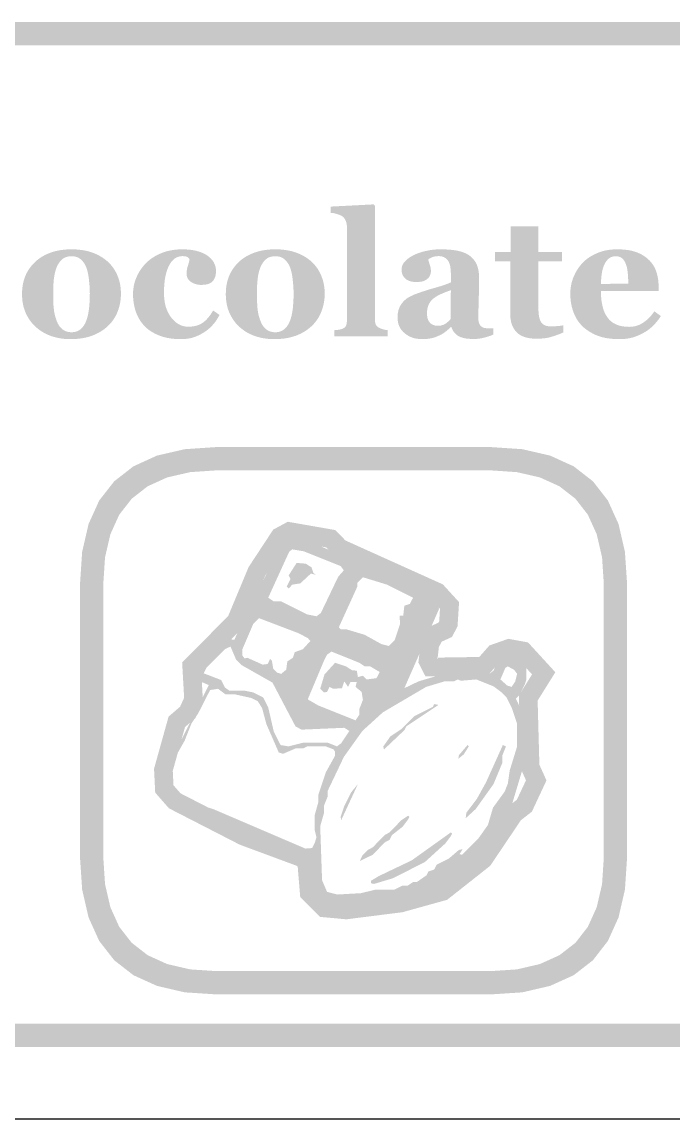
# Model space of a CAD drawing. Header units: millimetres. Extents: x 6 to 297, y 6 to 451.
# Drawn here: x 32.3 to 43.49, y 42.32 to 61.16 of the extents above; entities that cross this region are included whole.
import ezdxf

# ---------------------------------------------------------------- set-up
doc = ezdxf.new("R2010")
doc.units = ezdxf.units.MM
doc.layers.add('CUT', color=1, linetype='Continuous')
doc.layers.add('RASTER', color=7, linetype='Continuous')

msp = doc.modelspace()

# ---------------------------------------------------------------- hatches: boundary and pattern name
at = {"layer": 'RASTER'}
h = msp.add_hatch(color=7, dxfattribs=at)
h.paths.add_polyline_path([(7.2, 58.956), (7.234, 59.471), (7.337, 59.918), (7.509, 60.296), (7.75, 60.606), (8.059, 60.846), (8.438, 61.018), (8.884, 61.121), (9.4, 61.156), (66.6, 61.156), (67.116, 61.121), (67.563, 61.018), (67.941, 60.846), (68.25, 60.606), (68.491, 60.296), (68.663, 59.918), (68.766, 59.471), (68.8, 58.956), (68.8, 45.756), (68.766, 45.24), (68.663, 44.793), (68.491, 44.415), (68.25, 44.106), (67.941, 43.865), (67.563, 43.693), (67.116, 43.59), (66.6, 43.556), (9.4, 43.556), (8.884, 43.59), (8.438, 43.693), (8.059, 43.865), (7.75, 44.106), (7.509, 44.415), (7.337, 44.793), (7.234, 45.24), (7.2, 45.756)])
h.paths.add_polyline_path([(7.6, 58.956), (7.6, 45.756), (7.628, 45.334), (7.712, 44.968), (7.853, 44.659), (8.05, 44.406), (8.303, 44.209), (8.612, 44.068), (8.978, 43.984), (9.4, 43.956), (66.6, 43.956), (67.022, 43.984), (67.387, 44.068), (67.697, 44.209), (67.95, 44.406), (68.147, 44.659), (68.288, 44.968), (68.372, 45.334), (68.4, 45.756), (68.4, 58.956), (68.372, 59.378), (68.288, 59.743), (68.147, 60.053), (67.95, 60.306), (67.697, 60.503), (67.387, 60.643), (67.022, 60.728), (66.6, 60.756), (9.4, 60.756), (8.978, 60.728), (8.612, 60.643), (8.303, 60.503), (8.05, 60.306), (7.853, 60.053), (7.712, 59.743), (7.628, 59.378), (7.6, 58.956)], flags=0)
for points in [[(38.585, 55.756), (37.667, 55.756), (37.667, 55.863), (37.676, 55.863), (37.686, 55.864), (37.695, 55.865), (37.704, 55.866), (37.713, 55.867), (37.723, 55.868), (37.732, 55.869), (37.741, 55.87), (37.75, 55.871), (37.758, 55.873), (37.767, 55.874), (37.775, 55.876), (37.782, 55.878), (37.79, 55.88), (37.797, 55.882), (37.804, 55.885), (37.816, 55.889), (37.826, 55.894), (37.835, 55.9), (37.844, 55.906), (37.851, 55.913), (37.858, 55.92), (37.863, 55.927), (37.868, 55.935), (37.872, 55.944), (37.876, 55.953), (37.878, 55.963), (37.881, 55.973), (37.883, 55.985), (37.884, 55.997), (37.885, 56.009), (37.885, 56.022), (37.885, 57.645), (37.885, 57.659), (37.884, 57.673), (37.882, 57.686), (37.879, 57.699), (37.876, 57.712), (37.872, 57.724), (37.868, 57.737), (37.862, 57.749), (37.856, 57.76), (37.85, 57.771), (37.843, 57.781), (37.836, 57.791), (37.828, 57.799), (37.82, 57.807), (37.811, 57.815), (37.802, 57.821), (37.794, 57.826), (37.785, 57.831), (37.775, 57.835), (37.765, 57.84), (37.753, 57.844), (37.741, 57.849), (37.727, 57.853), (37.713, 57.858), (37.698, 57.862), (37.684, 57.866), (37.67, 57.869), (37.657, 57.872), (37.644, 57.874), (37.632, 57.876), (37.62, 57.877), (37.608, 57.878), (37.608, 57.985), (38.345, 58.023), (38.367, 58), (38.367, 56.041), (38.367, 56.028), (38.368, 56.016), (38.37, 56.004), (38.372, 55.992), (38.374, 55.982), (38.378, 55.972), (38.382, 55.962), (38.386, 55.953), (38.391, 55.945), (38.397, 55.938), (38.404, 55.93), (38.411, 55.923), (38.419, 55.917), (38.428, 55.911), (38.437, 55.906), (38.448, 55.901), (38.455, 55.898), (38.462, 55.894), (38.47, 55.891), (38.478, 55.888), (38.485, 55.885), (38.493, 55.883), (38.501, 55.88), (38.509, 55.877), (38.517, 55.875), (38.526, 55.873), (38.535, 55.87), (38.544, 55.869), (38.554, 55.867), (38.564, 55.865), (38.574, 55.864), (38.585, 55.863)], [(41.603, 55.823), (41.579, 55.813), (41.555, 55.803), (41.531, 55.793), (41.506, 55.784), (41.48, 55.775), (41.455, 55.766), (41.429, 55.758), (41.402, 55.749), (41.375, 55.741), (41.346, 55.735), (41.315, 55.729), (41.283, 55.724), (41.25, 55.721), (41.215, 55.718), (41.179, 55.717), (41.141, 55.716), (41.086, 55.718), (41.034, 55.723), (40.987, 55.732), (40.942, 55.744), (40.902, 55.76), (40.865, 55.779), (40.832, 55.801), (40.802, 55.828), (40.776, 55.857), (40.754, 55.889), (40.735, 55.924), (40.719, 55.963), (40.707, 56.004), (40.699, 56.048), (40.693, 56.095), (40.692, 56.145), (40.692, 57.045), (40.428, 57.045), (40.428, 57.203), (40.698, 57.203), (40.698, 57.647), (41.174, 57.647), (41.174, 57.203), (41.584, 57.203), (41.584, 57.045), (41.177, 57.045), (41.177, 56.242), (41.177, 56.201), (41.179, 56.163), (41.183, 56.128), (41.188, 56.096), (41.195, 56.067), (41.203, 56.041), (41.213, 56.018), (41.224, 55.999), (41.237, 55.982), (41.253, 55.967), (41.27, 55.955), (41.291, 55.945), (41.313, 55.937), (41.338, 55.932), (41.365, 55.928), (41.395, 55.927), (41.405, 55.927), (41.416, 55.927), (41.429, 55.928), (41.442, 55.929), (41.456, 55.929), (41.471, 55.93), (41.488, 55.932), (41.505, 55.933), (41.522, 55.934), (41.537, 55.936), (41.551, 55.938), (41.564, 55.939), (41.576, 55.941), (41.586, 55.943), (41.595, 55.944), (41.603, 55.946)], [(35.029, 55.709), (34.978, 55.71), (34.93, 55.713), (34.883, 55.717), (34.837, 55.724), (34.793, 55.732), (34.75, 55.742), (34.709, 55.754), (34.669, 55.768), (34.631, 55.784), (34.594, 55.801), (34.56, 55.819), (34.527, 55.838), (34.495, 55.859), (34.466, 55.881), (34.438, 55.905), (34.412, 55.93), (34.387, 55.957), (34.365, 55.984), (34.343, 56.013), (34.324, 56.044), (34.306, 56.075), (34.289, 56.107), (34.274, 56.141), (34.261, 56.176), (34.249, 56.212), (34.239, 56.249), (34.231, 56.286), (34.224, 56.324), (34.218, 56.363), (34.214, 56.403), (34.212, 56.444), (34.211, 56.485), (34.212, 56.523), (34.215, 56.56), (34.22, 56.597), (34.226, 56.634), (34.235, 56.67), (34.245, 56.706), (34.258, 56.741), (34.272, 56.775), (34.288, 56.809), (34.305, 56.842), (34.324, 56.874), (34.344, 56.905), (34.365, 56.934), (34.387, 56.963), (34.411, 56.99), (34.437, 57.017), (34.464, 57.043), (34.493, 57.068), (34.524, 57.091), (34.557, 57.113), (34.591, 57.134), (34.626, 57.153), (34.664, 57.171), (34.703, 57.188), (34.743, 57.203), (34.784, 57.216), (34.826, 57.226), (34.87, 57.235), (34.914, 57.242), (34.96, 57.247), (35.006, 57.25), (35.053, 57.251), (35.119, 57.25), (35.181, 57.245), (35.24, 57.237), (35.295, 57.226), (35.346, 57.212), (35.394, 57.194), (35.439, 57.173), (35.48, 57.15), (35.516, 57.123), (35.548, 57.094), (35.575, 57.063), (35.597, 57.03), (35.614, 56.995), (35.627, 56.957), (35.634, 56.917), (35.636, 56.875), (35.636, 56.849), (35.633, 56.825), (35.629, 56.802), (35.623, 56.78), (35.615, 56.759), (35.605, 56.74), (35.594, 56.722), (35.581, 56.705), (35.566, 56.69), (35.548, 56.677), (35.528, 56.666), (35.505, 56.657), (35.48, 56.65), (35.452, 56.645), (35.422, 56.642), (35.389, 56.641), (35.362, 56.641), (35.336, 56.644), (35.312, 56.648), (35.288, 56.654), (35.266, 56.661), (35.244, 56.67), (35.224, 56.681), (35.205, 56.693), (35.188, 56.707), (35.173, 56.722), (35.16, 56.737), (35.15, 56.754), (35.142, 56.772), (35.136, 56.79), (35.132, 56.81), (35.131, 56.831), (35.131, 56.849), (35.133, 56.867), (35.134, 56.885), (35.137, 56.902), (35.14, 56.92), (35.144, 56.938), (35.149, 56.955), (35.155, 56.973), (35.16, 56.99), (35.165, 57.006), (35.169, 57.021), (35.173, 57.035), (35.176, 57.048), (35.179, 57.06), (35.181, 57.07), (35.182, 57.08), (35.178, 57.086), (35.174, 57.092), (35.169, 57.098), (35.164, 57.103), (35.159, 57.108), (35.153, 57.113), (35.147, 57.117), (35.141, 57.12), (35.135, 57.124), (35.127, 57.126), (35.119, 57.129), (35.109, 57.131), (35.099, 57.132), (35.088, 57.133), (35.076, 57.134), (35.064, 57.134), (35.047, 57.134), (35.031, 57.132), (35.016, 57.13), (35.001, 57.126), (34.986, 57.122), (34.971, 57.117), (34.957, 57.111), (34.944, 57.103), (34.93, 57.095), (34.917, 57.085), (34.904, 57.074), (34.891, 57.061), (34.879, 57.047), (34.866, 57.031), (34.854, 57.014), (34.843, 56.995), (34.831, 56.976), (34.821, 56.955), (34.811, 56.933), (34.802, 56.909), (34.793, 56.884), (34.785, 56.857), (34.777, 56.829), (34.77, 56.799), (34.764, 56.767), (34.758, 56.734), (34.754, 56.699), (34.75, 56.663), (34.747, 56.625), (34.745, 56.586), (34.743, 56.545), (34.743, 56.503), (34.745, 56.439), (34.751, 56.379), (34.76, 56.321), (34.773, 56.267), (34.791, 56.216), (34.812, 56.169), (34.837, 56.124), (34.865, 56.082), (34.897, 56.045), (34.929, 56.013), (34.964, 55.985), (34.999, 55.963), (35.037, 55.945), (35.075, 55.933), (35.116, 55.925), (35.157, 55.923), (35.197, 55.924), (35.235, 55.927), (35.27, 55.933), (35.303, 55.941), (35.335, 55.951), (35.364, 55.964), (35.391, 55.978), (35.416, 55.995), (35.44, 56.014), (35.463, 56.035), (35.485, 56.058), (35.507, 56.083), (35.528, 56.11), (35.548, 56.138), (35.568, 56.169), (35.587, 56.201), (35.697, 56.125), (35.685, 56.103), (35.673, 56.081), (35.66, 56.06), (35.647, 56.039), (35.633, 56.019), (35.619, 55.999), (35.604, 55.98), (35.588, 55.962), (35.572, 55.943), (35.555, 55.926), (35.537, 55.908), (35.519, 55.892), (35.5, 55.876), (35.48, 55.86), (35.459, 55.845), (35.437, 55.83), (35.414, 55.816), (35.391, 55.802), (35.368, 55.79), (35.344, 55.778), (35.321, 55.767), (35.297, 55.757), (35.274, 55.748), (35.25, 55.74), (35.225, 55.732), (35.2, 55.726), (35.174, 55.721), (35.147, 55.717), (35.119, 55.713), (35.09, 55.711), (35.06, 55.709), (35.029, 55.709)]]:
    msp.add_hatch(color=7, dxfattribs=at).paths.add_polyline_path(points)
h = msp.add_hatch(color=7, dxfattribs=at)
h.paths.add_polyline_path([(33.781, 57.036), (33.807, 57.01), (33.832, 56.983), (33.855, 56.955), (33.876, 56.925), (33.896, 56.894), (33.914, 56.862), (33.931, 56.829), (33.946, 56.794), (33.959, 56.759), (33.971, 56.723), (33.981, 56.686), (33.989, 56.648), (33.995, 56.609), (34, 56.57), (34.002, 56.53), (34.003, 56.49), (34.002, 56.449), (34, 56.409), (33.995, 56.37), (33.989, 56.332), (33.981, 56.294), (33.971, 56.256), (33.96, 56.219), (33.947, 56.183), (33.932, 56.147), (33.915, 56.113), (33.897, 56.08), (33.877, 56.049), (33.856, 56.019), (33.833, 55.99), (33.808, 55.962), (33.782, 55.936), (33.752, 55.909), (33.721, 55.884), (33.689, 55.861), (33.655, 55.839), (33.62, 55.819), (33.583, 55.8), (33.545, 55.783), (33.506, 55.767), (33.465, 55.754), (33.423, 55.742), (33.379, 55.732), (33.334, 55.724), (33.287, 55.717), (33.239, 55.713), (33.19, 55.71), (33.139, 55.709), (33.095, 55.71), (33.051, 55.712), (33.009, 55.716), (32.967, 55.722), (32.927, 55.729), (32.887, 55.738), (32.848, 55.748), (32.81, 55.76), (32.773, 55.774), (32.737, 55.789), (32.702, 55.806), (32.669, 55.824), (32.636, 55.844), (32.604, 55.866), (32.574, 55.889), (32.544, 55.914), (32.517, 55.939), (32.491, 55.966), (32.467, 55.994), (32.445, 56.024), (32.423, 56.055), (32.404, 56.087), (32.385, 56.121), (32.368, 56.156), (32.353, 56.193), (32.34, 56.231), (32.329, 56.269), (32.32, 56.309), (32.313, 56.35), (32.308, 56.392), (32.305, 56.435), (32.304, 56.479), (32.305, 56.523), (32.307, 56.565), (32.312, 56.606), (32.318, 56.645), (32.326, 56.684), (32.336, 56.721), (32.347, 56.757), (32.36, 56.792), (32.375, 56.826), (32.392, 56.859), (32.411, 56.891), (32.431, 56.922), (32.453, 56.952), (32.477, 56.981), (32.502, 57.009), (32.53, 57.036), (32.557, 57.061), (32.587, 57.084), (32.618, 57.106), (32.651, 57.127), (32.685, 57.146), (32.721, 57.164), (32.758, 57.18), (32.797, 57.195), (32.837, 57.208), (32.879, 57.22), (32.921, 57.229), (32.965, 57.237), (33.01, 57.243), (33.056, 57.248), (33.104, 57.25), (33.152, 57.251), (33.203, 57.25), (33.252, 57.248), (33.299, 57.243), (33.345, 57.237), (33.389, 57.229), (33.432, 57.22), (33.473, 57.208), (33.513, 57.195), (33.551, 57.18), (33.588, 57.164), (33.624, 57.146), (33.658, 57.127), (33.691, 57.106), (33.722, 57.084), (33.752, 57.061), (33.781, 57.036)])
h.paths.add_polyline_path([(33.406, 56.021), (33.413, 56.042), (33.421, 56.064), (33.427, 56.087), (33.434, 56.112), (33.439, 56.137), (33.444, 56.164), (33.449, 56.191), (33.453, 56.22), (33.457, 56.25), (33.46, 56.281), (33.462, 56.313), (33.465, 56.347), (33.466, 56.381), (33.468, 56.417), (33.468, 56.454), (33.469, 56.493), (33.468, 56.519), (33.468, 56.546), (33.466, 56.574), (33.465, 56.602), (33.463, 56.632), (33.46, 56.663), (33.457, 56.694), (33.454, 56.727), (33.45, 56.759), (33.446, 56.789), (33.441, 56.818), (33.436, 56.845), (33.43, 56.87), (33.424, 56.893), (33.417, 56.915), (33.41, 56.935), (33.401, 56.957), (33.391, 56.979), (33.38, 56.999), (33.368, 57.017), (33.355, 57.035), (33.342, 57.051), (33.328, 57.066), (33.313, 57.08), (33.296, 57.092), (33.279, 57.103), (33.261, 57.112), (33.242, 57.12), (33.222, 57.125), (33.201, 57.129), (33.178, 57.132), (33.155, 57.133), (33.13, 57.132), (33.106, 57.129), (33.083, 57.125), (33.061, 57.118), (33.041, 57.11), (33.023, 57.101), (33.005, 57.089), (32.989, 57.076), (32.974, 57.061), (32.959, 57.045), (32.946, 57.028), (32.934, 57.01), (32.922, 56.991), (32.911, 56.971), (32.902, 56.95), (32.893, 56.928), (32.885, 56.906), (32.879, 56.884), (32.872, 56.861), (32.867, 56.837), (32.862, 56.812), (32.857, 56.786), (32.854, 56.76), (32.85, 56.732), (32.848, 56.704), (32.845, 56.675), (32.843, 56.647), (32.842, 56.618), (32.84, 56.588), (32.839, 56.559), (32.839, 56.529), (32.839, 56.498), (32.839, 56.459), (32.839, 56.422), (32.84, 56.386), (32.841, 56.352), (32.843, 56.32), (32.844, 56.29), (32.846, 56.261), (32.849, 56.234), (32.852, 56.208), (32.856, 56.182), (32.861, 56.155), (32.866, 56.129), (32.873, 56.103), (32.881, 56.076), (32.889, 56.05), (32.899, 56.024), (32.908, 56.002), (32.917, 55.981), (32.928, 55.961), (32.94, 55.943), (32.952, 55.925), (32.966, 55.909), (32.98, 55.894), (32.995, 55.88), (33.012, 55.868), (33.029, 55.857), (33.047, 55.848), (33.067, 55.841), (33.087, 55.835), (33.109, 55.831), (33.131, 55.828), (33.155, 55.828), (33.177, 55.828), (33.197, 55.831), (33.217, 55.834), (33.237, 55.84), (33.255, 55.847), (33.273, 55.855), (33.29, 55.865), (33.306, 55.877), (33.321, 55.89), (33.336, 55.904), (33.349, 55.92), (33.362, 55.937), (33.374, 55.956), (33.386, 55.976), (33.396, 55.998), (33.406, 56.021)], flags=0)
h = msp.add_hatch(color=7, dxfattribs=at)
h.paths.add_polyline_path([(37.281, 57.036), (37.308, 57.01), (37.332, 56.983), (37.356, 56.955), (37.377, 56.925), (37.397, 56.894), (37.415, 56.862), (37.432, 56.829), (37.447, 56.794), (37.46, 56.759), (37.472, 56.723), (37.482, 56.686), (37.49, 56.648), (37.496, 56.609), (37.501, 56.57), (37.503, 56.53), (37.504, 56.49), (37.503, 56.449), (37.501, 56.409), (37.496, 56.37), (37.49, 56.332), (37.482, 56.294), (37.472, 56.256), (37.461, 56.219), (37.448, 56.183), (37.433, 56.147), (37.416, 56.113), (37.398, 56.08), (37.378, 56.049), (37.357, 56.019), (37.334, 55.99), (37.309, 55.962), (37.283, 55.936), (37.253, 55.909), (37.222, 55.884), (37.19, 55.861), (37.156, 55.839), (37.121, 55.819), (37.084, 55.8), (37.046, 55.783), (37.007, 55.767), (36.966, 55.754), (36.924, 55.742), (36.88, 55.732), (36.835, 55.724), (36.788, 55.717), (36.74, 55.713), (36.691, 55.71), (36.64, 55.709), (36.596, 55.71), (36.552, 55.712), (36.51, 55.716), (36.468, 55.722), (36.428, 55.729), (36.388, 55.738), (36.349, 55.748), (36.311, 55.76), (36.274, 55.774), (36.238, 55.789), (36.203, 55.806), (36.169, 55.824), (36.137, 55.844), (36.105, 55.866), (36.075, 55.889), (36.045, 55.914), (36.018, 55.939), (35.992, 55.966), (35.968, 55.994), (35.946, 56.024), (35.924, 56.055), (35.905, 56.087), (35.886, 56.121), (35.869, 56.156), (35.854, 56.193), (35.841, 56.231), (35.83, 56.269), (35.821, 56.309), (35.814, 56.35), (35.809, 56.392), (35.806, 56.435), (35.805, 56.479), (35.806, 56.523), (35.808, 56.565), (35.813, 56.606), (35.819, 56.645), (35.827, 56.684), (35.837, 56.721), (35.848, 56.757), (35.861, 56.792), (35.876, 56.826), (35.893, 56.859), (35.912, 56.891), (35.932, 56.922), (35.954, 56.952), (35.978, 56.981), (36.003, 57.009), (36.031, 57.036), (36.058, 57.061), (36.088, 57.084), (36.119, 57.106), (36.152, 57.127), (36.186, 57.146), (36.222, 57.164), (36.259, 57.18), (36.298, 57.195), (36.338, 57.208), (36.38, 57.22), (36.422, 57.229), (36.466, 57.237), (36.511, 57.243), (36.557, 57.248), (36.605, 57.25), (36.653, 57.251), (36.704, 57.25), (36.753, 57.248), (36.8, 57.243), (36.846, 57.237), (36.89, 57.229), (36.933, 57.22), (36.974, 57.208), (37.014, 57.195), (37.052, 57.18), (37.089, 57.164), (37.125, 57.146), (37.159, 57.127), (37.192, 57.106), (37.223, 57.084), (37.253, 57.061), (37.281, 57.036)])
h.paths.add_polyline_path([(36.906, 56.021), (36.914, 56.042), (36.922, 56.064), (36.928, 56.087), (36.935, 56.112), (36.94, 56.137), (36.945, 56.164), (36.95, 56.191), (36.954, 56.22), (36.958, 56.25), (36.961, 56.281), (36.963, 56.313), (36.966, 56.347), (36.967, 56.381), (36.969, 56.417), (36.969, 56.454), (36.969, 56.493), (36.969, 56.519), (36.969, 56.546), (36.967, 56.574), (36.966, 56.602), (36.964, 56.632), (36.961, 56.663), (36.958, 56.694), (36.955, 56.727), (36.951, 56.759), (36.947, 56.789), (36.942, 56.818), (36.937, 56.845), (36.931, 56.87), (36.925, 56.893), (36.918, 56.915), (36.911, 56.935), (36.902, 56.957), (36.892, 56.979), (36.881, 56.999), (36.869, 57.017), (36.856, 57.035), (36.843, 57.051), (36.829, 57.066), (36.813, 57.08), (36.797, 57.092), (36.78, 57.103), (36.762, 57.112), (36.743, 57.12), (36.723, 57.125), (36.702, 57.129), (36.679, 57.132), (36.656, 57.133), (36.631, 57.132), (36.607, 57.129), (36.584, 57.125), (36.562, 57.118), (36.542, 57.11), (36.523, 57.101), (36.506, 57.089), (36.49, 57.076), (36.475, 57.061), (36.46, 57.045), (36.447, 57.028), (36.435, 57.01), (36.423, 56.991), (36.412, 56.971), (36.403, 56.95), (36.394, 56.928), (36.386, 56.906), (36.38, 56.884), (36.373, 56.861), (36.368, 56.837), (36.363, 56.812), (36.358, 56.786), (36.355, 56.76), (36.351, 56.732), (36.349, 56.704), (36.346, 56.675), (36.344, 56.647), (36.343, 56.618), (36.341, 56.588), (36.34, 56.559), (36.34, 56.529), (36.34, 56.498), (36.34, 56.459), (36.34, 56.422), (36.341, 56.386), (36.342, 56.352), (36.344, 56.32), (36.345, 56.29), (36.347, 56.261), (36.35, 56.234), (36.353, 56.208), (36.357, 56.182), (36.362, 56.155), (36.367, 56.129), (36.374, 56.103), (36.382, 56.076), (36.39, 56.05), (36.4, 56.024), (36.409, 56.002), (36.418, 55.981), (36.429, 55.961), (36.441, 55.943), (36.453, 55.925), (36.467, 55.909), (36.481, 55.894), (36.496, 55.88), (36.513, 55.868), (36.53, 55.857), (36.548, 55.848), (36.568, 55.841), (36.588, 55.835), (36.61, 55.831), (36.632, 55.828), (36.656, 55.828), (36.678, 55.828), (36.698, 55.831), (36.718, 55.834), (36.738, 55.84), (36.756, 55.847), (36.774, 55.855), (36.791, 55.865), (36.807, 55.877), (36.822, 55.89), (36.837, 55.904), (36.85, 55.92), (36.863, 55.937), (36.875, 55.956), (36.887, 55.976), (36.897, 55.998), (36.906, 56.021)], flags=0)
h = msp.add_hatch(color=7, dxfattribs=at)
h.paths.add_polyline_path([(40.4, 55.786), (40.384, 55.78), (40.366, 55.773), (40.349, 55.766), (40.33, 55.76), (40.31, 55.753), (40.29, 55.747), (40.269, 55.741), (40.248, 55.735), (40.226, 55.73), (40.203, 55.725), (40.18, 55.721), (40.157, 55.718), (40.134, 55.715), (40.11, 55.713), (40.086, 55.712), (40.062, 55.712), (40.018, 55.713), (39.978, 55.715), (39.94, 55.719), (39.905, 55.725), (39.874, 55.733), (39.845, 55.742), (39.819, 55.753), (39.797, 55.765), (39.776, 55.779), (39.758, 55.795), (39.741, 55.812), (39.725, 55.83), (39.712, 55.85), (39.7, 55.871), (39.689, 55.894), (39.681, 55.918), (39.672, 55.918), (39.66, 55.906), (39.647, 55.894), (39.635, 55.883), (39.623, 55.872), (39.611, 55.862), (39.599, 55.852), (39.588, 55.842), (39.576, 55.833), (39.565, 55.825), (39.553, 55.816), (39.541, 55.808), (39.528, 55.801), (39.516, 55.793), (39.503, 55.786), (39.49, 55.78), (39.477, 55.773), (39.46, 55.766), (39.443, 55.758), (39.426, 55.752), (39.41, 55.745), (39.393, 55.74), (39.377, 55.734), (39.361, 55.73), (39.345, 55.726), (39.328, 55.722), (39.31, 55.719), (39.29, 55.716), (39.268, 55.714), (39.245, 55.712), (39.221, 55.711), (39.195, 55.711), (39.167, 55.71), (39.125, 55.712), (39.085, 55.717), (39.046, 55.724), (39.009, 55.735), (38.974, 55.75), (38.94, 55.767), (38.908, 55.787), (38.877, 55.811), (38.849, 55.837), (38.824, 55.865), (38.804, 55.895), (38.787, 55.927), (38.773, 55.962), (38.764, 55.998), (38.758, 56.036), (38.757, 56.077), (38.757, 56.1), (38.758, 56.122), (38.76, 56.144), (38.763, 56.165), (38.767, 56.184), (38.771, 56.203), (38.777, 56.221), (38.783, 56.238), (38.79, 56.255), (38.798, 56.271), (38.806, 56.286), (38.815, 56.301), (38.825, 56.316), (38.835, 56.33), (38.846, 56.343), (38.858, 56.356), (38.869, 56.368), (38.881, 56.379), (38.893, 56.389), (38.905, 56.399), (38.918, 56.409), (38.931, 56.418), (38.945, 56.426), (38.959, 56.434), (38.974, 56.442), (38.989, 56.449), (39.004, 56.456), (39.02, 56.464), (39.036, 56.471), (39.052, 56.478), (39.069, 56.484), (39.086, 56.491), (39.12, 56.503), (39.155, 56.515), (39.192, 56.528), (39.231, 56.54), (39.272, 56.553), (39.314, 56.566), (39.357, 56.578), (39.403, 56.591), (39.447, 56.604), (39.489, 56.617), (39.527, 56.629), (39.562, 56.641), (39.594, 56.652), (39.623, 56.663), (39.649, 56.674), (39.672, 56.684), (39.672, 56.825), (39.672, 56.835), (39.672, 56.845), (39.671, 56.856), (39.671, 56.868), (39.67, 56.88), (39.669, 56.893), (39.668, 56.907), (39.666, 56.922), (39.665, 56.936), (39.663, 56.951), (39.66, 56.964), (39.657, 56.977), (39.654, 56.989), (39.65, 57.001), (39.646, 57.012), (39.641, 57.023), (39.636, 57.034), (39.63, 57.045), (39.623, 57.056), (39.615, 57.066), (39.607, 57.076), (39.597, 57.085), (39.588, 57.094), (39.577, 57.102), (39.565, 57.109), (39.553, 57.116), (39.54, 57.122), (39.526, 57.126), (39.511, 57.13), (39.495, 57.132), (39.479, 57.134), (39.461, 57.134), (39.445, 57.134), (39.43, 57.133), (39.416, 57.132), (39.402, 57.13), (39.389, 57.127), (39.376, 57.124), (39.365, 57.12), (39.354, 57.116), (39.343, 57.111), (39.333, 57.107), (39.323, 57.102), (39.315, 57.097), (39.306, 57.093), (39.298, 57.088), (39.291, 57.083), (39.284, 57.078), (39.285, 57.071), (39.287, 57.062), (39.289, 57.052), (39.292, 57.042), (39.296, 57.03), (39.3, 57.017), (39.304, 57.004), (39.309, 56.989), (39.314, 56.974), (39.318, 56.959), (39.321, 56.945), (39.324, 56.93), (39.326, 56.916), (39.328, 56.902), (39.329, 56.887), (39.329, 56.873), (39.329, 56.867), (39.329, 56.86), (39.327, 56.853), (39.326, 56.845), (39.324, 56.837), (39.322, 56.829), (39.319, 56.82), (39.316, 56.811), (39.313, 56.802), (39.309, 56.793), (39.305, 56.785), (39.3, 56.778), (39.295, 56.77), (39.29, 56.764), (39.284, 56.758), (39.278, 56.752), (39.27, 56.745), (39.261, 56.738), (39.252, 56.732), (39.242, 56.726), (39.233, 56.72), (39.223, 56.715), (39.213, 56.711), (39.203, 56.706), (39.192, 56.703), (39.179, 56.699), (39.165, 56.697), (39.15, 56.694), (39.133, 56.693), (39.115, 56.691), (39.095, 56.691), (39.074, 56.69), (39.045, 56.691), (39.017, 56.694), (38.991, 56.699), (38.966, 56.705), (38.944, 56.713), (38.924, 56.724), (38.905, 56.736), (38.888, 56.75), (38.874, 56.765), (38.861, 56.782), (38.85, 56.799), (38.841, 56.818), (38.834, 56.838), (38.829, 56.859), (38.826, 56.881), (38.825, 56.904), (38.826, 56.924), (38.83, 56.944), (38.835, 56.963), (38.842, 56.982), (38.851, 57), (38.862, 57.018), (38.875, 57.035), (38.891, 57.051), (38.907, 57.067), (38.925, 57.083), (38.944, 57.097), (38.963, 57.111), (38.983, 57.124), (39.004, 57.136), (39.027, 57.148), (39.05, 57.159), (39.073, 57.17), (39.097, 57.18), (39.123, 57.189), (39.149, 57.198), (39.176, 57.206), (39.204, 57.214), (39.232, 57.221), (39.262, 57.227), (39.292, 57.233), (39.321, 57.238), (39.35, 57.242), (39.378, 57.245), (39.405, 57.248), (39.432, 57.25), (39.459, 57.251), (39.485, 57.251), (39.52, 57.251), (39.554, 57.25), (39.588, 57.249), (39.621, 57.247), (39.653, 57.245), (39.685, 57.242), (39.715, 57.238), (39.745, 57.234), (39.775, 57.23), (39.803, 57.224), (39.831, 57.217), (39.858, 57.209), (39.885, 57.199), (39.91, 57.189), (39.935, 57.178), (39.959, 57.165), (39.981, 57.151), (40.002, 57.136), (40.022, 57.12), (40.041, 57.102), (40.058, 57.083), (40.074, 57.062), (40.09, 57.04), (40.104, 57.016), (40.116, 56.991), (40.127, 56.964), (40.136, 56.935), (40.144, 56.904), (40.149, 56.871), (40.154, 56.837), (40.156, 56.8), (40.157, 56.762), (40.157, 56.72), (40.157, 56.675), (40.156, 56.629), (40.155, 56.581), (40.154, 56.531), (40.153, 56.479), (40.152, 56.425), (40.15, 56.37), (40.149, 56.315), (40.148, 56.266), (40.146, 56.221), (40.145, 56.181), (40.145, 56.146), (40.144, 56.116), (40.144, 56.091), (40.144, 56.071), (40.144, 56.055), (40.145, 56.039), (40.147, 56.025), (40.149, 56.012), (40.152, 55.999), (40.155, 55.987), (40.159, 55.977), (40.164, 55.967), (40.169, 55.957), (40.175, 55.949), (40.181, 55.941), (40.189, 55.933), (40.197, 55.927), (40.205, 55.92), (40.214, 55.915), (40.224, 55.91), (40.231, 55.907), (40.239, 55.904), (40.247, 55.902), (40.256, 55.9), (40.267, 55.899), (40.278, 55.897), (40.29, 55.896), (40.303, 55.896), (40.316, 55.895), (40.329, 55.895), (40.341, 55.894), (40.354, 55.894), (40.366, 55.894), (40.378, 55.894), (40.389, 55.893), (40.4, 55.893)])
h.paths.add_polyline_path([(39.672, 56.55), (39.652, 56.543), (39.631, 56.535), (39.611, 56.528), (39.59, 56.52), (39.57, 56.512), (39.55, 56.503), (39.53, 56.495), (39.51, 56.486), (39.49, 56.477), (39.471, 56.468), (39.453, 56.459), (39.436, 56.449), (39.42, 56.44), (39.405, 56.43), (39.391, 56.42), (39.378, 56.411), (39.365, 56.4), (39.352, 56.389), (39.34, 56.377), (39.329, 56.364), (39.319, 56.35), (39.31, 56.336), (39.301, 56.321), (39.293, 56.306), (39.286, 56.29), (39.279, 56.273), (39.274, 56.255), (39.27, 56.236), (39.266, 56.217), (39.264, 56.197), (39.262, 56.177), (39.262, 56.156), (39.263, 56.128), (39.265, 56.102), (39.269, 56.079), (39.275, 56.057), (39.282, 56.037), (39.291, 56.02), (39.302, 56.004), (39.314, 55.99), (39.327, 55.978), (39.341, 55.968), (39.356, 55.959), (39.372, 55.952), (39.388, 55.946), (39.406, 55.942), (39.423, 55.94), (39.442, 55.939), (39.462, 55.939), (39.481, 55.941), (39.499, 55.943), (39.516, 55.947), (39.532, 55.952), (39.547, 55.957), (39.561, 55.964), (39.575, 55.972), (39.588, 55.98), (39.6, 55.989), (39.612, 55.999), (39.624, 56.009), (39.635, 56.019), (39.646, 56.03), (39.656, 56.041), (39.666, 56.053)], flags=0)
h = msp.add_hatch(color=7, dxfattribs=at)
h.paths.add_polyline_path([(43.28, 56.106), (43.267, 56.085), (43.253, 56.065), (43.239, 56.045), (43.223, 56.025), (43.208, 56.005), (43.191, 55.986), (43.174, 55.967), (43.156, 55.948), (43.138, 55.93), (43.119, 55.913), (43.099, 55.896), (43.079, 55.88), (43.058, 55.864), (43.036, 55.849), (43.014, 55.835), (42.991, 55.822), (42.967, 55.808), (42.942, 55.796), (42.918, 55.784), (42.893, 55.773), (42.868, 55.763), (42.843, 55.753), (42.818, 55.745), (42.793, 55.737), (42.767, 55.731), (42.741, 55.725), (42.713, 55.72), (42.685, 55.716), (42.656, 55.713), (42.626, 55.711), (42.594, 55.709), (42.562, 55.709), (42.509, 55.71), (42.458, 55.713), (42.408, 55.718), (42.36, 55.724), (42.314, 55.733), (42.27, 55.743), (42.228, 55.756), (42.188, 55.77), (42.149, 55.786), (42.113, 55.804), (42.078, 55.823), (42.044, 55.843), (42.013, 55.864), (41.983, 55.887), (41.954, 55.911), (41.928, 55.936), (41.903, 55.962), (41.88, 55.99), (41.858, 56.019), (41.838, 56.049), (41.82, 56.081), (41.803, 56.113), (41.788, 56.147), (41.775, 56.181), (41.763, 56.217), (41.753, 56.253), (41.744, 56.291), (41.737, 56.329), (41.731, 56.367), (41.728, 56.407), (41.725, 56.447), (41.724, 56.488), (41.725, 56.525), (41.728, 56.562), (41.732, 56.598), (41.738, 56.634), (41.746, 56.67), (41.755, 56.705), (41.766, 56.74), (41.779, 56.775), (41.794, 56.808), (41.81, 56.841), (41.827, 56.873), (41.846, 56.904), (41.866, 56.934), (41.888, 56.963), (41.911, 56.991), (41.935, 57.018), (41.961, 57.044), (41.988, 57.068), (42.017, 57.091), (42.048, 57.113), (42.08, 57.133), (42.114, 57.152), (42.149, 57.17), (42.187, 57.187), (42.225, 57.202), (42.265, 57.215), (42.305, 57.226), (42.347, 57.235), (42.39, 57.242), (42.434, 57.247), (42.479, 57.25), (42.526, 57.251), (42.576, 57.251), (42.624, 57.248), (42.669, 57.244), (42.712, 57.239), (42.753, 57.232), (42.792, 57.223), (42.828, 57.213), (42.863, 57.202), (42.895, 57.188), (42.926, 57.174), (42.955, 57.159), (42.983, 57.142), (43.01, 57.124), (43.035, 57.105), (43.058, 57.085), (43.081, 57.064), (43.101, 57.042), (43.12, 57.02), (43.137, 56.997), (43.153, 56.973), (43.167, 56.948), (43.181, 56.922), (43.192, 56.895), (43.202, 56.867), (43.211, 56.838), (43.219, 56.809), (43.226, 56.78), (43.231, 56.751), (43.235, 56.721), (43.238, 56.69), (43.24, 56.66), (43.24, 56.629), (43.24, 56.534), (42.25, 56.534), (42.252, 56.461), (42.257, 56.392), (42.267, 56.329), (42.279, 56.269), (42.295, 56.214), (42.315, 56.164), (42.339, 56.118), (42.366, 56.077), (42.397, 56.04), (42.432, 56.008), (42.472, 55.981), (42.516, 55.959), (42.564, 55.942), (42.616, 55.93), (42.673, 55.922), (42.734, 55.92), (42.768, 55.921), (42.801, 55.925), (42.833, 55.93), (42.864, 55.939), (42.895, 55.949), (42.925, 55.962), (42.953, 55.978), (42.981, 55.995), (43.008, 56.015), (43.034, 56.035), (43.059, 56.057), (43.083, 56.081), (43.106, 56.105), (43.128, 56.131), (43.149, 56.158), (43.169, 56.186)])
h.paths.add_polyline_path([(42.72, 56.662), (42.72, 56.685), (42.72, 56.707), (42.719, 56.729), (42.718, 56.751), (42.717, 56.774), (42.716, 56.797), (42.714, 56.82), (42.712, 56.843), (42.709, 56.865), (42.706, 56.887), (42.703, 56.907), (42.7, 56.927), (42.696, 56.945), (42.691, 56.962), (42.686, 56.978), (42.681, 56.994), (42.674, 57.01), (42.667, 57.026), (42.66, 57.04), (42.651, 57.054), (42.643, 57.066), (42.633, 57.078), (42.623, 57.088), (42.613, 57.098), (42.602, 57.106), (42.59, 57.113), (42.577, 57.119), (42.564, 57.124), (42.55, 57.128), (42.535, 57.13), (42.52, 57.132), (42.504, 57.133), (42.476, 57.131), (42.45, 57.126), (42.425, 57.117), (42.402, 57.104), (42.38, 57.088), (42.36, 57.068), (42.341, 57.045), (42.323, 57.018), (42.308, 56.988), (42.294, 56.953), (42.282, 56.914), (42.271, 56.871), (42.263, 56.824), (42.257, 56.772), (42.253, 56.716), (42.25, 56.657)], flags=0)
h = msp.add_hatch(color=7, dxfattribs=at)
h.paths.add_polyline_path([(33.3, 51.506), (33.337, 52.057), (33.447, 52.534), (33.63, 52.938), (33.888, 53.268), (34.218, 53.525), (34.622, 53.709), (35.099, 53.819), (35.65, 53.856), (40.35, 53.856), (40.901, 53.819), (41.378, 53.709), (41.782, 53.525), (42.113, 53.268), (42.37, 52.938), (42.553, 52.534), (42.663, 52.057), (42.7, 51.506), (42.7, 46.806), (42.663, 46.255), (42.553, 45.778), (42.37, 45.374), (42.113, 45.043), (41.782, 44.786), (41.378, 44.603), (40.901, 44.492), (40.35, 44.456), (35.65, 44.456), (35.099, 44.492), (34.622, 44.603), (34.218, 44.786), (33.888, 45.043), (33.63, 45.374), (33.447, 45.778), (33.337, 46.255), (33.3, 46.806)])
h.paths.add_polyline_path([(33.7, 51.506), (33.7, 46.806), (33.73, 46.349), (33.822, 45.953), (33.974, 45.617), (34.188, 45.343), (34.462, 45.13), (34.797, 44.978), (35.193, 44.886), (35.65, 44.856), (40.35, 44.856), (40.807, 44.886), (41.203, 44.978), (41.538, 45.13), (41.813, 45.343), (42.026, 45.617), (42.178, 45.953), (42.27, 46.349), (42.3, 46.806), (42.3, 51.506), (42.27, 51.963), (42.178, 52.359), (42.026, 52.694), (41.813, 52.968), (41.538, 53.182), (41.203, 53.334), (40.807, 53.425), (40.35, 53.456), (35.65, 53.456), (35.193, 53.425), (34.797, 53.334), (34.462, 53.182), (34.188, 52.968), (33.974, 52.694), (33.822, 52.359), (33.73, 51.963), (33.7, 51.506)], flags=0)
h = msp.add_hatch(color=7, dxfattribs=at)
h.paths.add_polyline_path([(36.87, 52.573), (37.688, 52.43), (37.86, 52.252), (39.534, 51.498), (39.813, 51.193), (39.787, 50.779), (39.692, 50.595), (39.515, 50.514), (39.466, 50.423), (39.443, 50.215), (39.43, 50.24), (40.16, 50.251), (40.335, 50.449), (40.66, 50.563), (40.998, 50.501), (41.467, 49.989), (41.163, 49.502), (41.193, 48.401), (41.315, 48.131), (41.064, 47.595), (40.875, 47.447), (40.348, 46.665), (39.608, 46.081), (38.841, 45.868), (37.877, 45.746), (37.422, 45.788), (37.084, 46.126), (37.041, 46.644), (37.029, 46.663), (36.044, 47.028), (34.828, 47.652), (34.592, 47.922), (34.572, 48.332), (34.822, 49.227), (35.02, 49.398), (35.089, 49.55), (35.055, 50.157), (35.846, 50.955), (36.197, 51.795), (36.62, 52.438)])
h.paths.add_polyline_path([(36.924, 52.238), (36.843, 52.195), (36.481, 51.644), (36.117, 50.774), (35.382, 50.033), (35.412, 49.49), (35.283, 49.202), (35.104, 49.048), (34.894, 48.296), (34.906, 48.048), (35.028, 47.909), (36.174, 47.321), (37.238, 46.927), (37.353, 46.753), (37.394, 46.269), (37.567, 46.096), (37.871, 46.068), (38.778, 46.183), (39.46, 46.372), (40.111, 46.886), (40.638, 47.668), (40.806, 47.8), (40.963, 48.133), (40.875, 48.328), (40.841, 49.59), (41.067, 49.952), (40.834, 50.206), (40.686, 50.233), (40.52, 50.175), (40.306, 49.933), (39.236, 49.917), (39.114, 50.154), (39.155, 50.52), (39.284, 50.761), (39.459, 50.84), (39.472, 50.866), (39.485, 51.077), (39.342, 51.233), (37.672, 51.985), (37.53, 52.133), (36.924, 52.238)], flags=0)
h = msp.add_hatch(color=7, dxfattribs=at)
h.paths.add_polyline_path([(36.894, 52.313), (37.012, 52.323), (37.332, 52.195), (39.055, 51.461), (39.384, 51.279), (39.47, 51.078), (38.873, 49.715), (39.119, 49.833), (39.661, 49.993), (40.076, 50.025), (40.332, 49.961), (40.405, 50.015), (40.482, 50.194), (40.555, 50.248), (40.747, 50.248), (40.916, 50.162), (40.97, 50.057), (40.97, 49.865), (40.938, 49.769), (40.852, 49.6), (40.788, 49.536), (40.938, 49.227), (40.97, 49.067), (40.97, 48.716), (40.938, 48.652), (40.906, 48.333), (40.715, 47.695), (40.565, 47.398), (40.246, 46.951), (39.894, 46.6), (39.607, 46.408), (39.247, 46.226), (38.927, 46.131), (38.608, 46.099), (38.544, 46.067), (38.353, 46.067), (38.034, 46.003), (37.587, 46.003), (37.418, 46.089), (37.3, 46.29), (37.3, 46.801), (37.277, 46.842), (36.374, 47.216), (35.458, 47.64), (35.512, 47.663), (35.608, 47.631), (37.172, 46.961), (37.29, 46.97), (37.332, 47.056), (37.363, 47.152), (37.332, 47.28), (37.332, 47.535), (37.395, 47.758), (37.395, 47.886), (37.523, 48.269), (37.683, 48.556), (37.683, 48.62), (37.66, 48.662), (37.523, 48.716), (37.204, 48.716), (37.14, 48.684), (37.012, 48.684), (36.789, 48.588), (36.715, 48.611), (36.502, 49.099), (36.428, 49.377), (36.352, 49.492), (36.246, 49.546), (35.959, 49.61), (35.799, 49.61), (35.672, 49.705), (35.535, 49.683), (35.33, 49.281), (35.215, 49.109), (35.097, 48.812), (34.97, 48.588), (34.906, 48.429), (34.906, 48.333), (34.842, 48.205), (34.842, 48.11), (34.896, 48.004), (34.992, 47.908), (35.439, 47.672), (35.321, 47.695), (34.96, 47.877), (34.864, 47.972), (34.81, 48.078), (34.81, 48.269), (34.906, 48.556), (35.512, 49.769), (35.311, 49.855), (35.289, 50.025), (35.426, 50.207), (35.49, 50.238), (35.694, 50.449), (35.873, 50.558), (35.949, 50.545), (36.747, 52.173), (36.811, 52.268)])
h.paths.add_polyline_path([(36.948, 52.099), (36.894, 52.058), (36.534, 51.269), (36.629, 51.206), (36.757, 51.206), (37.204, 50.982), (37.363, 50.95), (37.437, 51.004), (37.737, 51.63), (37.833, 51.739), (37.778, 51.812), (37.14, 52.067)], flags=0)
h.paths.add_polyline_path([(37.022, 51.866), (37.181, 51.853), (37.277, 51.79), (37.309, 51.694), (37.354, 51.662), (37.268, 51.684), (37.086, 51.515), (36.948, 51.493), (36.885, 51.429), (36.853, 51.461), (36.917, 51.589), (36.885, 51.652)], flags=0)
h.paths.add_polyline_path([(38.161, 51.62), (38.066, 51.525), (38.066, 51.461), (37.746, 50.759), (37.778, 50.727), (37.874, 50.727), (38.193, 50.631), (38.481, 50.471), (38.608, 50.44), (38.704, 50.535), (38.8, 50.823), (38.79, 50.96), (38.854, 50.96), (38.873, 51.132), (38.969, 51.164), (39.023, 51.269), (38.576, 51.493)], flags=0)
h.paths.add_polyline_path([(36.374, 50.918), (36.278, 50.823), (36.087, 50.376), (36.087, 50.28), (36.128, 50.226), (36.173, 50.238), (36.438, 50.12), (36.524, 50.13), (36.565, 50.216), (36.597, 50.184), (36.62, 50.047), (36.684, 49.983), (36.757, 49.961), (36.843, 50.034), (36.862, 50.175), (36.958, 50.238), (36.99, 50.334), (37.13, 50.385), (37.258, 50.526), (37.213, 50.577), (37.044, 50.663)], flags=0)
h.paths.add_polyline_path([(35.886, 50.43), (35.79, 50.385), (35.471, 50.066), (35.426, 49.97), (35.726, 49.855), (35.79, 49.728), (35.863, 49.674), (36.119, 49.674), (36.278, 49.642), (36.447, 49.555), (36.534, 49.386), (36.629, 48.971), (36.747, 48.738), (36.885, 48.716), (37.14, 48.78), (37.555, 48.78), (37.715, 48.716), (37.788, 48.77), (37.928, 48.981), (37.842, 49.035), (37.108, 49.003), (37.003, 49.058), (36.607, 49.811), (36.077, 50.111), (35.981, 50.207)], flags=0)
h.paths.add_polyline_path([(37.619, 50.344), (37.545, 50.29), (37.491, 50.184), (37.213, 49.523), (37.395, 49.418), (38.034, 49.163), (38.098, 49.259), (38.098, 49.354), (38.161, 49.514), (38.139, 49.651), (38.034, 49.737), (38.056, 49.824), (37.948, 49.824), (37.906, 49.737), (37.842, 49.833), (37.801, 49.715), (37.651, 49.705), (37.587, 49.737), (37.545, 49.651), (37.491, 49.642), (37.427, 49.705), (37.501, 49.951), (37.683, 50.152), (37.874, 50.088), (37.97, 50.025), (38.056, 50.015), (38.075, 49.907), (38.161, 49.929), (38.225, 49.865), (38.394, 49.887), (38.449, 49.993), (38.289, 50.088), (38.193, 50.088), (38.098, 50.152)], flags=0)
h.paths.add_polyline_path([(40.651, 50.088), (40.609, 50.066), (40.523, 49.865), (40.641, 49.76), (40.715, 49.737), (40.779, 49.833), (40.811, 49.961), (40.756, 50.034)], flags=0)
h.paths.add_polyline_path([(39.789, 49.865), (39.725, 49.833), (39.566, 49.833), (39.247, 49.737), (38.503, 49.3), (38.152, 48.981), (37.833, 48.534), (37.555, 47.95), (37.555, 47.854), (37.491, 47.695), (37.491, 47.567), (37.427, 47.344), (37.459, 46.418), (37.545, 46.217), (37.724, 46.172), (38.129, 46.195), (38.385, 46.258), (38.704, 46.258), (38.832, 46.322), (38.927, 46.322), (39.023, 46.386), (39.087, 46.386), (39.256, 46.504), (39.288, 46.568), (39.384, 46.6), (39.428, 46.683), (39.639, 46.791), (39.811, 46.938), (39.875, 46.951), (39.821, 46.865), (39.863, 46.855), (40.15, 47.142), (40.309, 47.366), (40.396, 47.663), (40.597, 47.94), (40.651, 48.078), (40.683, 48.301), (40.811, 48.716), (40.811, 49.099), (40.724, 49.364), (40.629, 49.555), (40.533, 49.651), (40.405, 49.747), (40.108, 49.865), (39.843, 49.843)], flags=0)
h.paths.add_polyline_path([(39.384, 49.441), (39.46, 49.428), (38.905, 49.058), (38.873, 48.994), (38.522, 48.662), (38.512, 48.716), (38.631, 48.885), (38.822, 49.013), (39.045, 49.236), (39.365, 49.396)], flags=0)
h.paths.add_polyline_path([(39.958, 48.738), (39.981, 48.716), (39.894, 48.579), (39.799, 48.502), (39.811, 48.566)], flags=0)
h.paths.add_polyline_path([(40.565, 48.738), (40.619, 48.716), (40.555, 48.556), (40.555, 48.429), (40.405, 48.068), (40.099, 47.64), (39.926, 47.481), (39.939, 47.577), (40.118, 47.813), (40.277, 48.1)], flags=0)
h.paths.add_polyline_path([(38.075, 48.068), (37.788, 47.449), (37.778, 47.503), (37.842, 47.695), (37.96, 47.928)], flags=0)
h.paths.add_polyline_path([(38.937, 47.525), (38.959, 47.503), (38.937, 47.462), (38.841, 47.334), (38.662, 47.194), (38.618, 47.111), (38.535, 47.066), (38.331, 46.855), (38.107, 46.747), (38.152, 46.842), (38.248, 46.938), (38.331, 46.983), (38.535, 47.194), (38.618, 47.238), (38.822, 47.449)], flags=0)
h.paths.add_polyline_path([(39.671, 47.238), (39.693, 47.216), (39.671, 47.174), (39.575, 47.047), (39.224, 46.728), (38.672, 46.45), (38.353, 46.354), (38.299, 46.364), (38.299, 46.408), (38.439, 46.491), (39.001, 46.759)], flags=0)

# ---------------------------------------------------------------- linework, layer by layer
at = {"layer": 'CUT'}
msp.add_lwpolyline([(67.001, 42.316), (8.999, 42.316)], dxfattribs=at)

doc.saveas('drawing.dxf')
